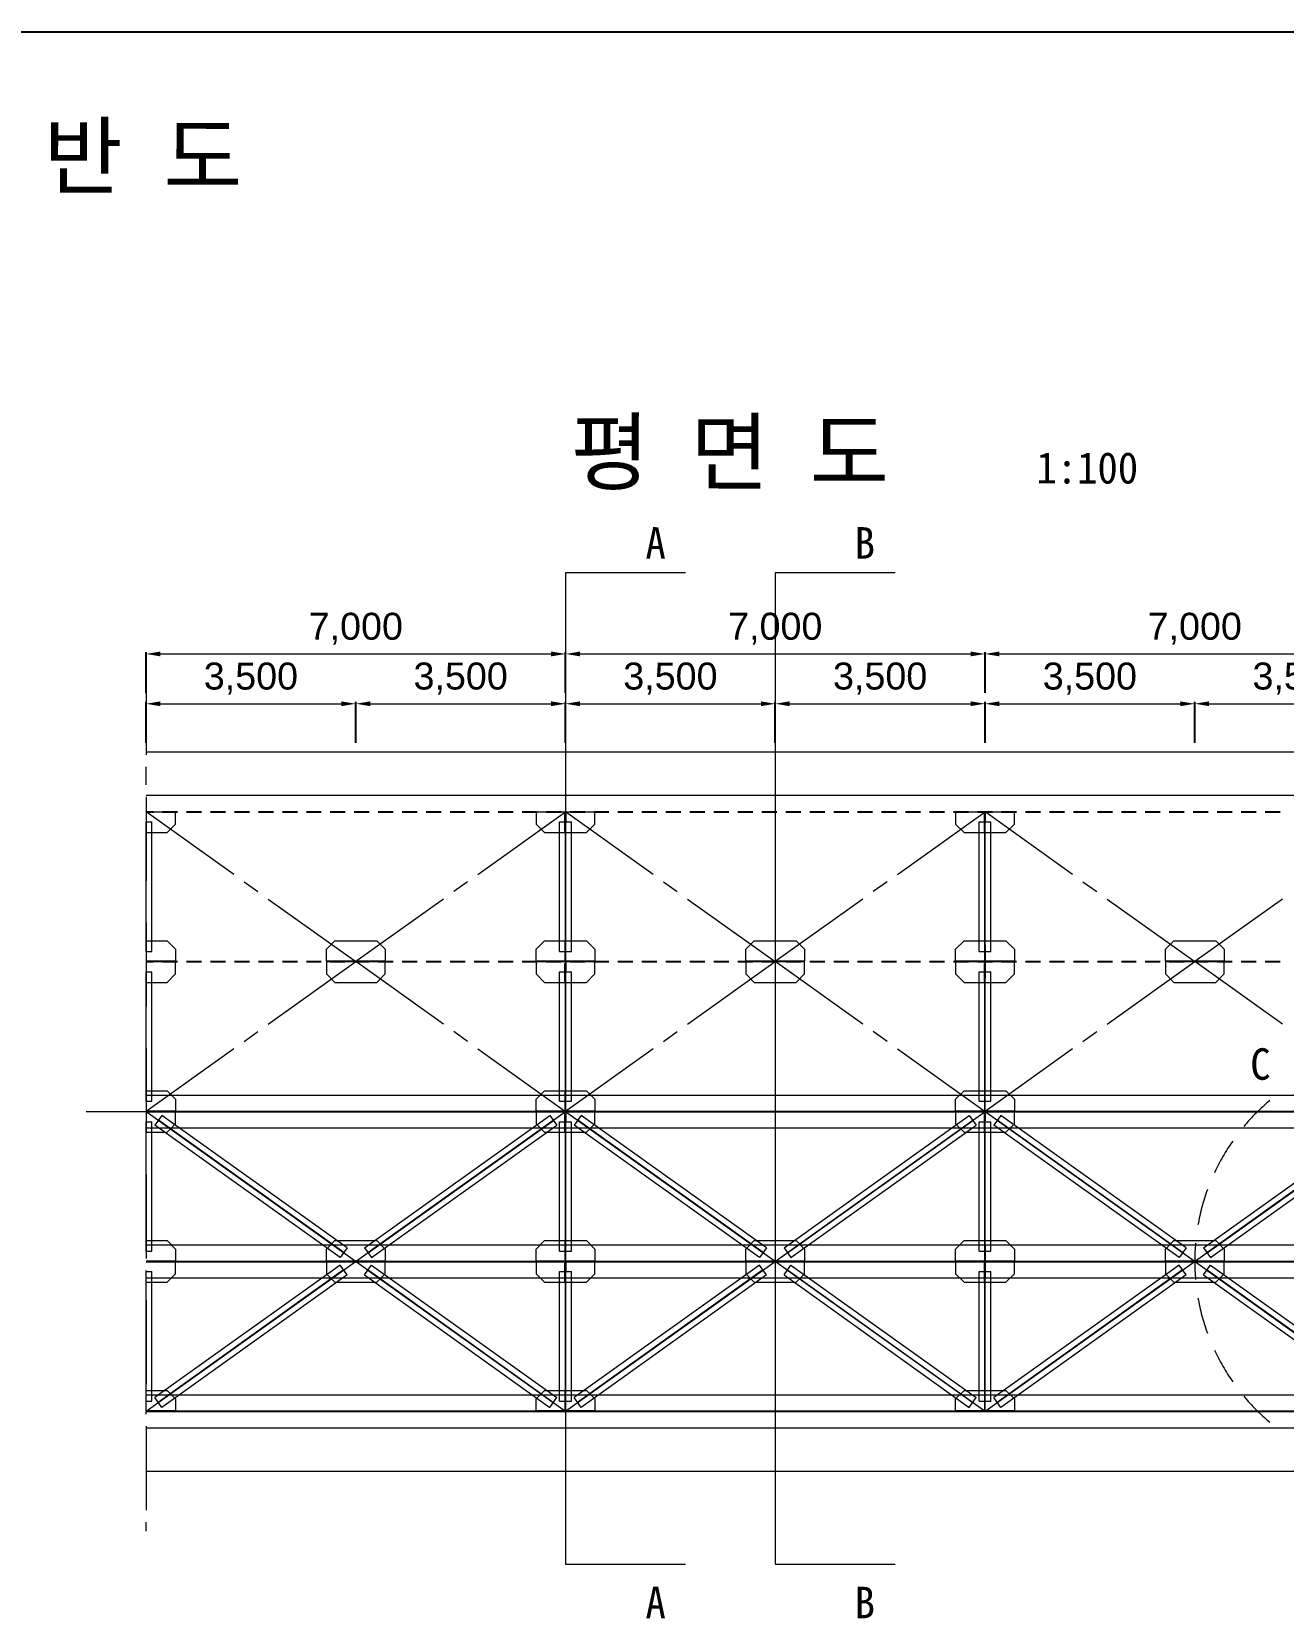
# Model space of a CAD drawing. Header units: metres. Extents: x 674733 to 752233, y -201459 to -147459.
# Drawn here: x 712691 to 733576, y -173923 to -147459 of the extents above; entities that cross this region are included whole.
import ezdxf
from ezdxf.enums import TextEntityAlignment as Align

# ---------------------------------------------------------------- set-up
doc = ezdxf.new("R2010")
doc.units = ezdxf.units.M
doc.header["$MEASUREMENT"] = 0
doc.layers.get('Defpoints').update_dxf_attribs({"lineweight": 0})
for name, color, linetype, lineweight in [('A-DIM01', 1, 'Continuous', 0), ('Adojoint Line', 1, 'Continuous', 0), ('Concrete', 4, 'Continuous', 0), ('Dimension Line', 2, 'Continuous', 0), ('Steel Girder', 6, 'Continuous', 0), ('Text', 3, 'Continuous', 0)]:
    doc.layers.add(name, color=color, linetype=linetype, lineweight=lineweight)
doc.styles.get("Standard").update_dxf_attribs({"font": '', "height": 5})
doc.styles.add('style2', font='arial.ttf')
doc.styles.add('돋움', font='')
doc.styles.get('STANDARD').set_extended_font_data('GulimChe')
doc.styles.get('돋움').set_extended_font_data('Dotum')
doc.dimstyles.new('DIM01', dxfattribs={"dimtxt": 3.5, "dimasz": 0.8, "dimexe": 2, "dimexo": 10, "dimgap": 1.25, "dimtad": 1, "dimdec": 0, "dimzin": 0, "dimtxsty": '돋움', "dimcen": 0.09, "dimclrd": 1, "dimclre": 1, "dimclrt": 256, "dimadec": 0, "dimazin": 0, "dimtfac": 0.072, "dimtdec": 0, "dimtix": 1, "dimtmove": 2, "dimatfit": 3, "dimfxl": 1, "dimtolj": 1, "dimtzin": 0, "dimlwd": -1, "dimarcsym": 0})

# ---------------------------------------------------------------- blocks, each defined once
blk = doc.blocks.new('*U126')
at = {"layer": 'Steel Girder'}
for p, q in [((-6.000016, 162.499965), (-6.000016, -137.500035)), ((-6.000016, 162.499965), (-0.000016, 162.499965)), ((-6.000016, 12.499965), (-0.000016, 12.499965)), ((-0.000016, 1.499964), (-0.000016, -12.500035)), ((-0.000016, -137.500035), (-6.000016, -137.500035)), ((-0.000016, -162.500035), (-0.000016, -12.500035)), ((-0.000016, -12.500035), (5.999984, -12.500035)), ((5.999984, -162.500035), (5.999984, -12.500035))]:
    blk.add_line(p, q, dxfattribs=at)
blk = doc.blocks.new('*U127')
at = {"layer": 'Steel Girder'}
for p, q in [((-6.000016, -162.500037), (-6.000016, 137.499963)), ((-0.000016, 137.499963), (-6.000016, 137.499963)), ((-0.000016, 162.499963), (-0.000016, 12.499963)), ((-0.000016, 12.499963), (5.999984, 12.499963)), ((-0.000016, -1.500036), (-0.000016, 12.499963)), ((5.999984, 162.499963), (5.999984, 12.499963)), ((-6.000016, -162.500037), (-0.000016, -162.500037))]:
    blk.add_line(p, q, dxfattribs=at)
blk = doc.blocks.new('*D252')
at = {"layer": 'A-DIM01', "color": 1, "lineweight": -2}
for p, q in [((714598.977496, -159319.944444), (714598.977496, -158638.816307)), ((718098.977496, -159319.444444), (718098.977496, -158638.816307))]:
    blk.add_line(p, q, dxfattribs=at)
at = {"layer": 'A-DIM01', "color": 1}
blk.add_line((714838.977496, -158668.816307), (717858.977496, -158668.816307), dxfattribs=at)
for points in [[(714838.977496, -158628.816307), (714838.977496, -158708.816307), (714598.977496, -158668.816307)], [(717858.977496, -158628.816307), (717858.977496, -158708.816307), (718098.977496, -158668.816307)]]:
    blk.add_solid(points, dxfattribs=at)
at = {"layer": 'Defpoints', "color": 0}
for p in [(718098.977496, -158668.816307), (714598.977496, -159469.944444), (718098.977496, -159469.444444)]:
    blk.add_point(p, dxfattribs=at)
at = {"layer": 'A-DIM01', "color": 7, "insert": (716348.977496, -158248.386566), "char_height": 450, "attachment_point": 5, "style": 'style2'}
blk.add_mtext('\\A1;3,500', dxfattribs=at)
blk = doc.blocks.new('*D254')
at = {"layer": 'A-DIM01', "color": 1, "lineweight": -2}
for p, q in [((718098.977496, -159319.444444), (718098.977496, -158638.316307)), ((721598.977496, -159318.944444), (721598.977496, -158638.316307))]:
    blk.add_line(p, q, dxfattribs=at)
at = {"layer": 'A-DIM01', "color": 1}
blk.add_line((718338.977496, -158668.316307), (721358.977496, -158668.316307), dxfattribs=at)
for points in [[(718338.977496, -158628.316307), (718338.977496, -158708.316307), (718098.977496, -158668.316307)], [(721358.977496, -158628.316307), (721358.977496, -158708.316307), (721598.977496, -158668.316307)]]:
    blk.add_solid(points, dxfattribs=at)
at = {"layer": 'Defpoints', "color": 0}
for p in [(721598.977496, -158668.316307), (718098.977496, -159469.444444), (721598.977496, -159468.944444)]:
    blk.add_point(p, dxfattribs=at)
at = {"layer": 'A-DIM01', "color": 7, "insert": (719848.977496, -158247.886566), "char_height": 450, "attachment_point": 5, "style": 'style2'}
blk.add_mtext('\\A1;3,500', dxfattribs=at)
blk = doc.blocks.new('*D256')
at = {"layer": 'A-DIM01', "color": 1, "lineweight": -2}
for p, q in [((714598.977496, -158488.816307), (714598.977496, -157807.68817)), ((721598.977496, -158488.316307), (721598.977496, -157807.68817))]:
    blk.add_line(p, q, dxfattribs=at)
at = {"layer": 'A-DIM01', "color": 1}
blk.add_line((714838.977496, -157837.68817), (721358.977496, -157837.68817), dxfattribs=at)
for points in [[(714838.977496, -157797.68817), (714838.977496, -157877.68817), (714598.977496, -157837.68817)], [(721358.977496, -157797.68817), (721358.977496, -157877.68817), (721598.977496, -157837.68817)]]:
    blk.add_solid(points, dxfattribs=at)
at = {"layer": 'Defpoints', "color": 0}
for p in [(721598.977496, -157837.68817), (714598.977496, -158638.816307), (721598.977496, -158638.316307)]:
    blk.add_point(p, dxfattribs=at)
at = {"layer": 'A-DIM01', "color": 7, "insert": (718098.977496, -157417.25843), "char_height": 450, "attachment_point": 5, "style": 'style2'}
blk.add_mtext('\\A1;7,000', dxfattribs=at)
blk = doc.blocks.new('*D258')
at = {"layer": 'A-DIM01', "color": 1, "lineweight": -2}
for p, q in [((721598.977496, -159319.944444), (721598.977496, -158638.816307)), ((725098.977496, -159319.444444), (725098.977496, -158638.816307))]:
    blk.add_line(p, q, dxfattribs=at)
at = {"layer": 'A-DIM01', "color": 1}
blk.add_line((721838.977496, -158668.816307), (724858.977496, -158668.816307), dxfattribs=at)
for points in [[(721838.977496, -158628.816307), (721838.977496, -158708.816307), (721598.977496, -158668.816307)], [(724858.977496, -158628.816307), (724858.977496, -158708.816307), (725098.977496, -158668.816307)]]:
    blk.add_solid(points, dxfattribs=at)
at = {"layer": 'Defpoints', "color": 0}
for p in [(725098.977496, -158668.816307), (721598.977496, -159469.944444), (725098.977496, -159469.444444)]:
    blk.add_point(p, dxfattribs=at)
at = {"layer": 'A-DIM01', "color": 7, "insert": (723348.977496, -158248.386566), "char_height": 450, "attachment_point": 5, "style": 'style2'}
blk.add_mtext('\\A1;3,500', dxfattribs=at)
blk = doc.blocks.new('*D260')
at = {"layer": 'A-DIM01', "color": 1, "lineweight": -2}
for p, q in [((725098.977496, -159319.444444), (725098.977496, -158638.316307)), ((728598.977496, -159318.944444), (728598.977496, -158638.316307))]:
    blk.add_line(p, q, dxfattribs=at)
at = {"layer": 'A-DIM01', "color": 1}
blk.add_line((725338.977496, -158668.316307), (728358.977496, -158668.316307), dxfattribs=at)
for points in [[(725338.977496, -158628.316307), (725338.977496, -158708.316307), (725098.977496, -158668.316307)], [(728358.977496, -158628.316307), (728358.977496, -158708.316307), (728598.977496, -158668.316307)]]:
    blk.add_solid(points, dxfattribs=at)
at = {"layer": 'Defpoints', "color": 0}
for p in [(728598.977496, -158668.316307), (725098.977496, -159469.444444), (728598.977496, -159468.944444)]:
    blk.add_point(p, dxfattribs=at)
at = {"layer": 'A-DIM01', "color": 7, "insert": (726848.977496, -158247.886566), "char_height": 450, "attachment_point": 5, "style": 'style2'}
blk.add_mtext('\\A1;3,500', dxfattribs=at)
blk = doc.blocks.new('*D262')
at = {"layer": 'A-DIM01', "color": 1, "lineweight": -2}
for p, q in [((721598.977496, -158488.816307), (721598.977496, -157807.68817)), ((728598.977496, -158488.316307), (728598.977496, -157807.68817))]:
    blk.add_line(p, q, dxfattribs=at)
at = {"layer": 'A-DIM01', "color": 1}
blk.add_line((721838.977496, -157837.68817), (728358.977496, -157837.68817), dxfattribs=at)
for points in [[(721838.977496, -157797.68817), (721838.977496, -157877.68817), (721598.977496, -157837.68817)], [(728358.977496, -157797.68817), (728358.977496, -157877.68817), (728598.977496, -157837.68817)]]:
    blk.add_solid(points, dxfattribs=at)
at = {"layer": 'Defpoints', "color": 0}
for p in [(728598.977496, -157837.68817), (721598.977496, -158638.816307), (728598.977496, -158638.316307)]:
    blk.add_point(p, dxfattribs=at)
at = {"layer": 'A-DIM01', "color": 7, "insert": (725098.977496, -157417.25843), "char_height": 450, "attachment_point": 5, "style": 'style2'}
blk.add_mtext('\\A1;7,000', dxfattribs=at)
blk = doc.blocks.new('*D264')
at = {"layer": 'A-DIM01', "color": 1, "lineweight": -2}
for p, q in [((728598.977496, -159319.944444), (728598.977496, -158638.816307)), ((732098.977496, -159319.444444), (732098.977496, -158638.816307))]:
    blk.add_line(p, q, dxfattribs=at)
at = {"layer": 'A-DIM01', "color": 1}
blk.add_line((728838.977496, -158668.816307), (731858.977496, -158668.816307), dxfattribs=at)
for points in [[(728838.977496, -158628.816307), (728838.977496, -158708.816307), (728598.977496, -158668.816307)], [(731858.977496, -158628.816307), (731858.977496, -158708.816307), (732098.977496, -158668.816307)]]:
    blk.add_solid(points, dxfattribs=at)
at = {"layer": 'Defpoints', "color": 0}
for p in [(732098.977496, -158668.816307), (728598.977496, -159469.944444), (732098.977496, -159469.444444)]:
    blk.add_point(p, dxfattribs=at)
at = {"layer": 'A-DIM01', "color": 7, "insert": (730348.977496, -158248.386566), "char_height": 450, "attachment_point": 5, "style": 'style2'}
blk.add_mtext('\\A1;3,500', dxfattribs=at)
blk = doc.blocks.new('*D266')
at = {"layer": 'A-DIM01', "color": 1, "lineweight": -2}
for p, q in [((732098.977496, -159319.444444), (732098.977496, -158638.316307)), ((735598.977496, -159318.944444), (735598.977496, -158638.316307))]:
    blk.add_line(p, q, dxfattribs=at)
at = {"layer": 'A-DIM01', "color": 1}
blk.add_line((732338.977496, -158668.316307), (735358.977496, -158668.316307), dxfattribs=at)
for points in [[(732338.977496, -158628.316307), (732338.977496, -158708.316307), (732098.977496, -158668.316307)], [(735358.977496, -158628.316307), (735358.977496, -158708.316307), (735598.977496, -158668.316307)]]:
    blk.add_solid(points, dxfattribs=at)
at = {"layer": 'Defpoints', "color": 0}
for p in [(735598.977496, -158668.316307), (732098.977496, -159469.444444), (735598.977496, -159468.944444)]:
    blk.add_point(p, dxfattribs=at)
at = {"layer": 'A-DIM01', "color": 7, "insert": (733848.977496, -158247.886566), "char_height": 450, "attachment_point": 5, "style": 'style2'}
blk.add_mtext('\\A1;3,500', dxfattribs=at)
blk = doc.blocks.new('*D268')
at = {"layer": 'A-DIM01', "color": 1, "lineweight": -2}
for p, q in [((728598.977496, -158488.816307), (728598.977496, -157807.68817)), ((735598.977496, -158488.316307), (735598.977496, -157807.68817))]:
    blk.add_line(p, q, dxfattribs=at)
at = {"layer": 'A-DIM01', "color": 1}
blk.add_line((728838.977496, -157837.68817), (735358.977496, -157837.68817), dxfattribs=at)
for points in [[(728838.977496, -157797.68817), (728838.977496, -157877.68817), (728598.977496, -157837.68817)], [(735358.977496, -157797.68817), (735358.977496, -157877.68817), (735598.977496, -157837.68817)]]:
    blk.add_solid(points, dxfattribs=at)
at = {"layer": 'Defpoints', "color": 0}
for p in [(735598.977496, -157837.68817), (728598.977496, -158638.816307), (735598.977496, -158638.316307)]:
    blk.add_point(p, dxfattribs=at)
at = {"layer": 'A-DIM01', "color": 7, "insert": (732098.977496, -157417.25843), "char_height": 450, "attachment_point": 5, "style": 'style2'}
blk.add_mtext('\\A1;7,000', dxfattribs=at)

msp = doc.modelspace()

# ---------------------------------------------------------------- linework, layer by layer
msp.add_line((674732.93221, -147458.579537), (752232.93221, -147458.579537))
at = {"layer": 'Adojoint Line'}
for p, q in [((714598.977496, -158469.944444), (714598.977496, -159519.944444)), ((714598.977496, -160019.944444), (714598.977496, -159719.944444)), ((714598.977496, -160219.944444), (714598.977496, -161619.944444)), ((716061.279268, -161514.44571), (714598.977496, -160469.944444)), ((720136.675724, -161514.44571), (721598.977496, -160469.944444)), ((723061.279268, -161514.44571), (721598.977496, -160469.944444)), ((727136.675724, -161514.44571), (728598.977496, -160469.944444)), ((730061.279268, -161514.44571), (728598.977496, -160469.944444)), ((716233.898205, -161637.74495), (716464.056787, -161802.143938)), ((719964.056787, -161637.74495), (719733.898205, -161802.143938)), ((723233.898205, -161637.74495), (723464.056787, -161802.143938)), ((726964.056787, -161637.74495), (726733.898205, -161802.143938)), ((730233.898205, -161637.74495), (730464.056787, -161802.143938)), ((714598.977496, -162119.944444), (714598.977496, -161819.944444)), ((716636.675724, -161925.443178), (718098.977496, -162969.944444)), ((719561.279268, -161925.443178), (718098.977496, -162969.944444)), ((723636.675724, -161925.443178), (725098.977496, -162969.944444)), ((726561.279268, -161925.443178), (725098.977496, -162969.944444)), ((730636.675724, -161925.443178), (732098.977496, -162969.944444)), ((733561.279268, -161925.443178), (732098.977496, -162969.944444)), ((714598.977496, -162319.944444), (714598.977496, -163719.944444)), ((716636.675724, -164014.44571), (718098.977496, -162969.944444)), ((719561.279268, -164014.44571), (718098.977496, -162969.944444)), ((723636.675724, -164014.44571), (725098.977496, -162969.944444)), ((726561.279268, -164014.44571), (725098.977496, -162969.944444)), ((730636.675724, -164014.44571), (732098.977496, -162969.944444)), ((733561.279268, -164014.44571), (732098.977496, -162969.944444)), ((714598.977496, -164219.944444), (714598.977496, -163919.944444)), ((716233.898205, -164302.143938), (716464.056787, -164137.74495)), ((719964.056787, -164302.143938), (719733.898205, -164137.74495)), ((723233.898205, -164302.143938), (723464.056787, -164137.74495)), ((726964.056787, -164302.143938), (726733.898205, -164137.74495)), ((730233.898205, -164302.143938), (730464.056787, -164137.74495)), ((714598.977496, -164419.944444), (714598.977496, -165819.944444)), ((716061.279268, -164425.443178), (714598.977496, -165469.944444)), ((720136.675724, -164425.443178), (721598.977496, -165469.944444)), ((723061.279268, -164425.443178), (721598.977496, -165469.944444)), ((727136.675724, -164425.443178), (728598.977496, -165469.944444)), ((730061.279268, -164425.443178), (728598.977496, -165469.944444)), ((713598.977496, -165469.944444), (743598.977496, -165469.944444)), ((714598.977496, -166319.944444), (714598.977496, -166019.944444)), ((714598.977496, -166519.944444), (714598.977496, -167919.944444)), ((714598.977496, -168419.944444), (714598.977496, -168119.944444)), ((714598.977496, -168619.944444), (714598.977496, -170019.944444)), ((714598.977496, -170519.944444), (714598.977496, -170219.944444)), ((714598.977496, -170719.944444), (714598.977496, -172119.944444)), ((714598.977496, -172469.944444), (714598.977496, -172319.944444))]:
    msp.add_line(p, q, dxfattribs=at)
at = {"layer": 'Adojoint Line', "flags": 128}
for points in [[(723598.977496, -156487.01468), (721598.977496, -156487.01468), (721598.977496, -173023.221828), (723598.977496, -173023.221828)], [(727098.977496, -156487.01468), (725098.977496, -156487.01468), (725098.977496, -173023.221828), (727098.977496, -173023.221828)], [(714598.977496, -165469.944444), (721598.977496, -170469.944444), (728598.977496, -165469.944444), (735598.977496, -170469.944444), (742598.977496, -165469.944444)], [(714598.977496, -170469.944444), (721598.977496, -165469.944444), (728598.977496, -170469.944444), (735598.977496, -165469.944444), (742598.977496, -170469.944444)]]:
    msp.add_lwpolyline(points, dxfattribs=at)
at = {"layer": 'Concrete'}
for p, q in [((714598.977496, -159469.944444), (742598.977496, -159469.944444)), ((714598.977496, -171469.944444), (742598.977496, -171469.944444))]:
    msp.add_line(p, q, dxfattribs=at)
at = {"layer": 'Dimension Line'}
for start, end in [(130, 135), (135, 140), (145, 150), (150, 155), (160, 165), (165, 170), (175, 180), (180, 185), (190, 195), (195, 200), (205, 210), (210, 215), (220, 225), (225, 230)]:
    msp.add_arc((735598.977496, -167969.944444), 3500, start, end, dxfattribs=at)
at = {"layer": 'Steel Girder'}
for p, q in [((714598.977496, -160194.944447), (742598.977496, -160194.944447)), ((714598.977496, -160463.944444), (714723.977496, -160463.944444)), ((714598.977496, -160475.944444), (714723.977496, -160475.944444)), ((715088.977496, -160475.944448), (714598.977496, -160475.944448)), ((714598.977496, -160639.944445), (714697.972446, -160639.944445)), ((714601.977496, -162799.944445), (714601.977496, -160639.944445)), ((714697.972446, -162799.944445), (714697.972446, -160639.944445)), ((714873.977496, -160463.944444), (715123.977496, -160463.944444)), ((714873.977496, -160475.944444), (715123.977496, -160475.944444)), ((715088.977496, -160675.944448), (715088.977496, -160475.944448)), ((715273.977496, -160463.944444), (715523.977496, -160463.944444)), ((715273.977496, -160475.944444), (715523.977496, -160475.944444)), ((715673.977496, -160463.944444), (715923.977496, -160463.944444)), ((715673.977496, -160475.944444), (715923.977496, -160475.944444)), ((716073.977496, -160463.944444), (716323.977496, -160463.944444)), ((716073.977496, -160475.944444), (716323.977496, -160475.944444)), ((716473.977496, -160463.944444), (716723.977496, -160463.944444)), ((716473.977496, -160475.944444), (716723.977496, -160475.944444)), ((716873.977496, -160463.944444), (717123.977496, -160463.944444)), ((716873.977496, -160475.944444), (717123.977496, -160475.944444)), ((717273.977496, -160463.944444), (717523.977496, -160463.944444)), ((717273.977496, -160475.944444), (717523.977496, -160475.944444)), ((717673.977496, -160463.944444), (717923.977496, -160463.944444)), ((717673.977496, -160475.944444), (717923.977496, -160475.944444)), ((718073.977496, -160463.944444), (718323.977496, -160463.944444)), ((718073.977496, -160475.944444), (718323.977496, -160475.944444)), ((718473.977496, -160463.944444), (718723.977496, -160463.944444)), ((718473.977496, -160475.944444), (718723.977496, -160475.944444)), ((718873.977496, -160463.944444), (719123.977496, -160463.944444)), ((718873.977496, -160475.944444), (719123.977496, -160475.944444)), ((719273.977496, -160463.944444), (719523.977496, -160463.944444)), ((719273.977496, -160475.944444), (719523.977496, -160475.944444)), ((719673.977496, -160463.944444), (719923.977496, -160463.944444)), ((719673.977496, -160475.944444), (719923.977496, -160475.944444)), ((720073.977496, -160463.944444), (720323.977496, -160463.944444)), ((720073.977496, -160475.944444), (720323.977496, -160475.944444)), ((720473.977496, -160463.944444), (720723.977496, -160463.944444)), ((720473.977496, -160475.944444), (720723.977496, -160475.944444)), ((720873.977496, -160463.944444), (721123.977496, -160463.944444)), ((720873.977496, -160475.944444), (721123.977496, -160475.944444)), ((722088.977496, -160475.944448), (721108.977496, -160475.944448)), ((721108.977496, -160475.944448), (721108.977496, -160675.944448)), ((721273.977496, -160463.944444), (721523.977496, -160463.944444)), ((721273.977496, -160475.944444), (721523.977496, -160475.944444)), ((721499.982547, -160639.944445), (721697.972446, -160639.944445)), ((721499.982547, -162799.944445), (721499.982547, -160639.944445)), ((721595.977496, -162799.944445), (721595.977496, -160639.944445)), ((721601.977496, -162799.944445), (721601.977496, -160639.944445)), ((721673.977496, -160463.944444), (721923.977496, -160463.944444)), ((721673.977496, -160475.944444), (721923.977496, -160475.944444)), ((721697.972446, -162799.944445), (721697.972446, -160639.944445)), ((722073.977496, -160463.944444), (722323.977496, -160463.944444)), ((722073.977496, -160475.944444), (722323.977496, -160475.944444)), ((722088.977496, -160675.944448), (722088.977496, -160475.944448)), ((722473.977496, -160463.944444), (722723.977496, -160463.944444)), ((722473.977496, -160475.944444), (722723.977496, -160475.944444)), ((722873.977496, -160463.944444), (723123.977496, -160463.944444)), ((722873.977496, -160475.944444), (723123.977496, -160475.944444)), ((723273.977496, -160463.944444), (723523.977496, -160463.944444)), ((723273.977496, -160475.944444), (723523.977496, -160475.944444)), ((723673.977496, -160463.944444), (723923.977496, -160463.944444)), ((723673.977496, -160475.944444), (723923.977496, -160475.944444)), ((724073.977496, -160463.944444), (724323.977496, -160463.944444)), ((724073.977496, -160475.944444), (724323.977496, -160475.944444)), ((724473.977496, -160463.944444), (724723.977496, -160463.944444)), ((724473.977496, -160475.944444), (724723.977496, -160475.944444)), ((724873.977496, -160463.944444), (725123.977496, -160463.944444)), ((724873.977496, -160475.944444), (725123.977496, -160475.944444)), ((725273.977496, -160463.944444), (725523.977496, -160463.944444)), ((725273.977496, -160475.944444), (725523.977496, -160475.944444)), ((725673.977496, -160463.944444), (725923.977496, -160463.944444)), ((725673.977496, -160475.944444), (725923.977496, -160475.944444)), ((726073.977496, -160463.944444), (726323.977496, -160463.944444)), ((726073.977496, -160475.944444), (726323.977496, -160475.944444)), ((726473.977496, -160463.944444), (726723.977496, -160463.944444)), ((726473.977496, -160475.944444), (726723.977496, -160475.944444)), ((726873.977496, -160463.944444), (727123.977496, -160463.944444)), ((726873.977496, -160475.944444), (727123.977496, -160475.944444)), ((727273.977496, -160463.944444), (727523.977496, -160463.944444)), ((727273.977496, -160475.944444), (727523.977496, -160475.944444)), ((727673.977496, -160463.944444), (727923.977496, -160463.944444)), ((727673.977496, -160475.944444), (727923.977496, -160475.944444)), ((728073.977496, -160463.944444), (728323.977496, -160463.944444)), ((728073.977496, -160475.944444), (728323.977496, -160475.944444)), ((729088.977496, -160475.944448), (728108.977496, -160475.944448)), ((728108.977496, -160475.944448), (728108.977496, -160675.944448)), ((728473.977496, -160463.944444), (728723.977496, -160463.944444)), ((728473.977496, -160475.944444), (728723.977496, -160475.944444)), ((728499.982547, -160639.944445), (728697.972446, -160639.944445)), ((728499.982547, -162799.944445), (728499.982547, -160639.944445)), ((728595.977496, -162799.944445), (728595.977496, -160639.944445)), ((728601.977496, -162799.944445), (728601.977496, -160639.944445)), ((728697.972446, -162799.944445), (728697.972446, -160639.944445)), ((728873.977496, -160463.944444), (729123.977496, -160463.944444)), ((728873.977496, -160475.944444), (729123.977496, -160475.944444)), ((729088.977496, -160675.944448), (729088.977496, -160475.944448)), ((729273.977496, -160463.944444), (729523.977496, -160463.944444)), ((729273.977496, -160475.944444), (729523.977496, -160475.944444)), ((729673.977496, -160463.944444), (729923.977496, -160463.944444)), ((729673.977496, -160475.944444), (729923.977496, -160475.944444)), ((730073.977496, -160463.944444), (730323.977496, -160463.944444)), ((730073.977496, -160475.944444), (730323.977496, -160475.944444)), ((730473.977496, -160463.944444), (730723.977496, -160463.944444)), ((730473.977496, -160475.944444), (730723.977496, -160475.944444)), ((730873.977496, -160463.944444), (731123.977496, -160463.944444)), ((730873.977496, -160475.944444), (731123.977496, -160475.944444)), ((731273.977496, -160463.944444), (731523.977496, -160463.944444)), ((731273.977496, -160475.944444), (731523.977496, -160475.944444)), ((731673.977496, -160463.944444), (731923.977496, -160463.944444)), ((731673.977496, -160475.944444), (731923.977496, -160475.944444)), ((732073.977496, -160463.944444), (732323.977496, -160463.944444)), ((732073.977496, -160475.944444), (732323.977496, -160475.944444)), ((732473.977496, -160463.944444), (732723.977496, -160463.944444)), ((732473.977496, -160475.944444), (732723.977496, -160475.944444)), ((732873.977496, -160463.944444), (733123.977496, -160463.944444)), ((732873.977496, -160475.944444), (733123.977496, -160475.944444)), ((733273.977496, -160463.944444), (733523.977496, -160463.944444)), ((733273.977496, -160475.944444), (733523.977496, -160475.944444)), ((714598.977496, -160815.944448), (714948.977496, -160815.944448)), ((714948.977496, -160815.944448), (715088.977496, -160675.944448)), ((721108.977496, -160675.944448), (721248.977496, -160815.944448)), ((721248.977496, -160815.944448), (721948.977496, -160815.944448)), ((721589.977496, -160650.944445), (721595.977496, -160650.944445)), ((721948.977496, -160815.944448), (722088.977496, -160675.944448)), ((728108.977496, -160675.944448), (728248.977496, -160815.944448)), ((728248.977496, -160815.944448), (728948.977496, -160815.944448)), ((728589.977496, -160650.944445), (728595.977496, -160650.944445)), ((728948.977496, -160815.944448), (729088.977496, -160675.944448)), ((714598.977496, -162623.944445), (714948.977496, -162623.944445)), ((714948.977496, -162623.944445), (715088.977496, -162763.944445)), ((717608.977496, -162763.944445), (717748.977496, -162623.944445)), ((717748.977496, -162623.944445), (718448.977496, -162623.944445)), ((718448.977496, -162623.944445), (718588.977496, -162763.944445)), ((721108.977496, -162763.944445), (721248.977496, -162623.944445)), ((721248.977496, -162623.944445), (721948.977496, -162623.944445)), ((721598.977496, -162694.944444), (721598.977496, -163244.944444)), ((721948.977496, -162623.944445), (722088.977496, -162763.944445)), ((724608.977496, -162763.944445), (724748.977496, -162623.944445)), ((724748.977496, -162623.944445), (725448.977496, -162623.944445)), ((725448.977496, -162623.944445), (725588.977496, -162763.944445)), ((728108.977496, -162763.944445), (728248.977496, -162623.944445)), ((728248.977496, -162623.944445), (728948.977496, -162623.944445)), ((728598.977496, -162694.944444), (728598.977496, -163244.944444)), ((728948.977496, -162623.944445), (729088.977496, -162763.944445)), ((731608.977496, -162763.944445), (731748.977496, -162623.944445)), ((731748.977496, -162623.944445), (732448.977496, -162623.944445)), ((732448.977496, -162623.944445), (732588.977496, -162763.944445)), ((714598.977496, -162799.944445), (714697.972446, -162799.944445)), ((714598.977496, -162963.944444), (714723.977496, -162963.944444)), ((715088.977496, -162963.944445), (714598.977496, -162963.944445)), ((714598.977496, -162975.944444), (714723.977496, -162975.944444)), ((715088.977496, -162975.944448), (714598.977496, -162975.944448)), ((714873.977496, -162963.944444), (715123.977496, -162963.944444)), ((714873.977496, -162975.944444), (715123.977496, -162975.944444)), ((715088.977496, -162763.944445), (715088.977496, -162963.944445)), ((715088.977496, -163175.944448), (715088.977496, -162975.944448)), ((715273.977496, -162963.944444), (715523.977496, -162963.944444)), ((715273.977496, -162975.944444), (715523.977496, -162975.944444)), ((715673.977496, -162963.944444), (715923.977496, -162963.944444)), ((715673.977496, -162975.944444), (715923.977496, -162975.944444)), ((716073.977496, -162963.944444), (716323.977496, -162963.944444)), ((716073.977496, -162975.944444), (716323.977496, -162975.944444)), ((716473.977496, -162963.944444), (716723.977496, -162963.944444)), ((716473.977496, -162975.944444), (716723.977496, -162975.944444)), ((716873.977496, -162963.944444), (717123.977496, -162963.944444)), ((716873.977496, -162975.944444), (717123.977496, -162975.944444)), ((717273.977496, -162963.944444), (717523.977496, -162963.944444)), ((717273.977496, -162975.944444), (717523.977496, -162975.944444)), ((717608.977496, -162963.944445), (717608.977496, -162763.944445)), ((718588.977496, -162963.944445), (717608.977496, -162963.944445)), ((718588.977496, -162975.944448), (717608.977496, -162975.944448)), ((717608.977496, -162975.944448), (717608.977496, -163175.944448)), ((717673.977496, -162963.944444), (717923.977496, -162963.944444)), ((717673.977496, -162975.944444), (717923.977496, -162975.944444)), ((718073.977496, -162963.944444), (718323.977496, -162963.944444)), ((718073.977496, -162975.944444), (718323.977496, -162975.944444)), ((718473.977496, -162963.944444), (718723.977496, -162963.944444)), ((718473.977496, -162975.944444), (718723.977496, -162975.944444)), ((718588.977496, -162763.944445), (718588.977496, -162963.944445)), ((718588.977496, -163175.944448), (718588.977496, -162975.944448)), ((718873.977496, -162963.944444), (719123.977496, -162963.944444)), ((718873.977496, -162975.944444), (719123.977496, -162975.944444)), ((719273.977496, -162963.944444), (719523.977496, -162963.944444)), ((719273.977496, -162975.944444), (719523.977496, -162975.944444)), ((719673.977496, -162963.944444), (719923.977496, -162963.944444)), ((719673.977496, -162975.944444), (719923.977496, -162975.944444)), ((720073.977496, -162963.944444), (720323.977496, -162963.944444)), ((720073.977496, -162975.944444), (720323.977496, -162975.944444)), ((720473.977496, -162963.944444), (720723.977496, -162963.944444)), ((720473.977496, -162975.944444), (720723.977496, -162975.944444)), ((720873.977496, -162963.944444), (721123.977496, -162963.944444)), ((720873.977496, -162975.944444), (721123.977496, -162975.944444)), ((721108.977496, -162963.944445), (721108.977496, -162763.944445)), ((722088.977496, -162963.944445), (721108.977496, -162963.944445)), ((722088.977496, -162975.944448), (721108.977496, -162975.944448)), ((721108.977496, -162975.944448), (721108.977496, -163175.944448)), ((721273.977496, -162963.944444), (721523.977496, -162963.944444)), ((721273.977496, -162975.944444), (721523.977496, -162975.944444)), ((721499.982547, -162799.944445), (721697.972446, -162799.944445)), ((721673.977496, -162963.944444), (721923.977496, -162963.944444)), ((721673.977496, -162975.944444), (721923.977496, -162975.944444)), ((722073.977496, -162963.944444), (722323.977496, -162963.944444)), ((722073.977496, -162975.944444), (722323.977496, -162975.944444)), ((722088.977496, -162763.944445), (722088.977496, -162963.944445)), ((722088.977496, -163175.944448), (722088.977496, -162975.944448)), ((722473.977496, -162963.944444), (722723.977496, -162963.944444)), ((722473.977496, -162975.944444), (722723.977496, -162975.944444)), ((722873.977496, -162963.944444), (723123.977496, -162963.944444)), ((722873.977496, -162975.944444), (723123.977496, -162975.944444)), ((723273.977496, -162963.944444), (723523.977496, -162963.944444)), ((723273.977496, -162975.944444), (723523.977496, -162975.944444)), ((723673.977496, -162963.944444), (723923.977496, -162963.944444)), ((723673.977496, -162975.944444), (723923.977496, -162975.944444)), ((724073.977496, -162963.944444), (724323.977496, -162963.944444)), ((724073.977496, -162975.944444), (724323.977496, -162975.944444)), ((724473.977496, -162963.944444), (724723.977496, -162963.944444)), ((724473.977496, -162975.944444), (724723.977496, -162975.944444)), ((724608.977496, -162963.944445), (724608.977496, -162763.944445)), ((725588.977496, -162963.944445), (724608.977496, -162963.944445)), ((725588.977496, -162975.944448), (724608.977496, -162975.944448)), ((724608.977496, -162975.944448), (724608.977496, -163175.944448)), ((724873.977496, -162963.944444), (725123.977496, -162963.944444)), ((724873.977496, -162975.944444), (725123.977496, -162975.944444)), ((725273.977496, -162963.944444), (725523.977496, -162963.944444)), ((725273.977496, -162975.944444), (725523.977496, -162975.944444)), ((725588.977496, -162763.944445), (725588.977496, -162963.944445)), ((725588.977496, -163175.944448), (725588.977496, -162975.944448)), ((725673.977496, -162963.944444), (725923.977496, -162963.944444)), ((725673.977496, -162975.944444), (725923.977496, -162975.944444)), ((726073.977496, -162963.944444), (726323.977496, -162963.944444)), ((726073.977496, -162975.944444), (726323.977496, -162975.944444)), ((726473.977496, -162963.944444), (726723.977496, -162963.944444)), ((726473.977496, -162975.944444), (726723.977496, -162975.944444)), ((726873.977496, -162963.944444), (727123.977496, -162963.944444)), ((726873.977496, -162975.944444), (727123.977496, -162975.944444)), ((727273.977496, -162963.944444), (727523.977496, -162963.944444)), ((727273.977496, -162975.944444), (727523.977496, -162975.944444)), ((727673.977496, -162963.944444), (727923.977496, -162963.944444)), ((727673.977496, -162975.944444), (727923.977496, -162975.944444)), ((728073.977496, -162963.944444), (728323.977496, -162963.944444)), ((728073.977496, -162975.944444), (728323.977496, -162975.944444)), ((728108.977496, -162963.944445), (728108.977496, -162763.944445)), ((729088.977496, -162963.944445), (728108.977496, -162963.944445)), ((729088.977496, -162975.944448), (728108.977496, -162975.944448)), ((728108.977496, -162975.944448), (728108.977496, -163175.944448)), ((728473.977496, -162963.944444), (728723.977496, -162963.944444)), ((728473.977496, -162975.944444), (728723.977496, -162975.944444)), ((728499.982547, -162799.944445), (728697.972446, -162799.944445)), ((728873.977496, -162963.944444), (729123.977496, -162963.944444)), ((728873.977496, -162975.944444), (729123.977496, -162975.944444)), ((729088.977496, -162763.944445), (729088.977496, -162963.944445)), ((729088.977496, -163175.944448), (729088.977496, -162975.944448)), ((729273.977496, -162963.944444), (729523.977496, -162963.944444)), ((729273.977496, -162975.944444), (729523.977496, -162975.944444)), ((729673.977496, -162963.944444), (729923.977496, -162963.944444)), ((729673.977496, -162975.944444), (729923.977496, -162975.944444)), ((730073.977496, -162963.944444), (730323.977496, -162963.944444)), ((730073.977496, -162975.944444), (730323.977496, -162975.944444)), ((730473.977496, -162963.944444), (730723.977496, -162963.944444)), ((730473.977496, -162975.944444), (730723.977496, -162975.944444)), ((730873.977496, -162963.944444), (731123.977496, -162963.944444)), ((730873.977496, -162975.944444), (731123.977496, -162975.944444)), ((731273.977496, -162963.944444), (731523.977496, -162963.944444)), ((731273.977496, -162975.944444), (731523.977496, -162975.944444)), ((731608.977496, -162963.944445), (731608.977496, -162763.944445)), ((732588.977496, -162963.944445), (731608.977496, -162963.944445)), ((732588.977496, -162975.944448), (731608.977496, -162975.944448)), ((731608.977496, -162975.944448), (731608.977496, -163175.944448)), ((731673.977496, -162963.944444), (731923.977496, -162963.944444)), ((731673.977496, -162975.944444), (731923.977496, -162975.944444)), ((732073.977496, -162963.944444), (732323.977496, -162963.944444)), ((732073.977496, -162975.944444), (732323.977496, -162975.944444)), ((732473.977496, -162963.944444), (732723.977496, -162963.944444)), ((732473.977496, -162975.944444), (732723.977496, -162975.944444)), ((732588.977496, -162763.944445), (732588.977496, -162963.944445)), ((732588.977496, -163175.944448), (732588.977496, -162975.944448)), ((732873.977496, -162963.944444), (733123.977496, -162963.944444)), ((732873.977496, -162975.944444), (733123.977496, -162975.944444)), ((733273.977496, -162963.944444), (733523.977496, -162963.944444)), ((733273.977496, -162975.944444), (733523.977496, -162975.944444)), ((714598.977496, -163139.944445), (714697.972446, -163139.944445)), ((714601.977496, -165299.944445), (714601.977496, -163139.944445)), ((714697.972446, -165299.944445), (714697.972446, -163139.944445)), ((714948.977496, -163315.944448), (715088.977496, -163175.944448)), ((717608.977496, -163175.944448), (717748.977496, -163315.944448)), ((718448.977496, -163315.944448), (718588.977496, -163175.944448)), ((721108.977496, -163175.944448), (721248.977496, -163315.944448)), ((721499.982547, -163139.944445), (721697.972446, -163139.944445)), ((721499.982547, -165299.944445), (721499.982547, -163139.944445)), ((721595.977496, -165299.944445), (721595.977496, -163139.944445)), ((721601.977496, -165299.944445), (721601.977496, -163139.944445)), ((721697.972446, -165299.944445), (721697.972446, -163139.944445)), ((721948.977496, -163315.944448), (722088.977496, -163175.944448)), ((724608.977496, -163175.944448), (724748.977496, -163315.944448)), ((725448.977496, -163315.944448), (725588.977496, -163175.944448)), ((728108.977496, -163175.944448), (728248.977496, -163315.944448)), ((728499.982547, -163139.944445), (728697.972446, -163139.944445)), ((728499.982547, -165299.944445), (728499.982547, -163139.944445)), ((728595.977496, -165299.944445), (728595.977496, -163139.944445)), ((728601.977496, -165299.944445), (728601.977496, -163139.944445)), ((728697.972446, -165299.944445), (728697.972446, -163139.944445)), ((728948.977496, -163315.944448), (729088.977496, -163175.944448)), ((731608.977496, -163175.944448), (731748.977496, -163315.944448)), ((732448.977496, -163315.944448), (732588.977496, -163175.944448)), ((714598.977496, -163315.944448), (714948.977496, -163315.944448)), ((717748.977496, -163315.944448), (718448.977496, -163315.944448)), ((721248.977496, -163315.944448), (721948.977496, -163315.944448)), ((724748.977496, -163315.944448), (725448.977496, -163315.944448)), ((728248.977496, -163315.944448), (728948.977496, -163315.944448)), ((731748.977496, -163315.944448), (732448.977496, -163315.944448)), ((714598.977496, -165123.944445), (714948.977496, -165123.944445)), ((714948.977496, -165123.944445), (715088.977496, -165263.944445)), ((721108.977496, -165263.944445), (721248.977496, -165123.944445)), ((721248.977496, -165123.944445), (721948.977496, -165123.944445)), ((721948.977496, -165123.944445), (722088.977496, -165263.944445)), ((728108.977496, -165263.944445), (728248.977496, -165123.944445)), ((728248.977496, -165123.944445), (728948.977496, -165123.944445)), ((728948.977496, -165123.944445), (729088.977496, -165263.944445)), ((714598.977496, -165194.944444), (742598.977496, -165194.944444)), ((714598.977496, -165299.944445), (714697.972446, -165299.944445)), ((715088.977496, -165263.944445), (715088.977496, -165463.944445)), ((721108.977496, -165463.944445), (721108.977496, -165263.944445)), ((721499.982547, -165299.944445), (721697.972446, -165299.944445)), ((722088.977496, -165263.944445), (722088.977496, -165463.944445)), ((728108.977496, -165463.944445), (728108.977496, -165263.944445)), ((728499.982547, -165299.944445), (728697.972446, -165299.944445)), ((729088.977496, -165263.944445), (729088.977496, -165463.944445)), ((714598.977496, -165463.944444), (742598.977496, -165463.944444)), ((715088.977496, -165463.944445), (714598.977496, -165463.944445)), ((714598.977496, -165475.944444), (742598.977496, -165475.944444)), ((715088.977496, -165475.944448), (714598.977496, -165475.944448)), ((714598.977496, -165639.944445), (714697.972446, -165639.944445)), ((714601.977496, -167799.944445), (714601.977496, -165639.944445)), ((714697.972446, -167799.944445), (714697.972446, -165639.944445)), ((714861.007721, -165534.21853), (714744.760082, -165696.965225)), ((717893.327377, -167826.738215), (714801.140187, -165618.033078)), ((717896.814806, -167821.855814), (714804.627616, -165613.150677)), ((717953.194911, -167742.923667), (714861.007721, -165534.21853)), ((715088.977496, -165675.944448), (715088.977496, -165475.944448)), ((718244.760082, -167742.923667), (721336.947272, -165534.21853)), ((718301.140187, -167821.855814), (721393.327377, -165613.150677)), ((718304.627616, -167826.738215), (721396.814806, -165618.033078)), ((722088.977496, -165463.944445), (721108.977496, -165463.944445)), ((722088.977496, -165475.944448), (721108.977496, -165475.944448)), ((721108.977496, -165475.944448), (721108.977496, -165675.944448)), ((721336.947272, -165534.21853), (721453.194911, -165696.965225)), ((721499.982547, -165639.944445), (721697.972446, -165639.944445)), ((721499.982547, -167799.944445), (721499.982547, -165639.944445)), ((721589.977496, -165650.944445), (721595.977496, -165650.944445)), ((721595.977496, -167799.944445), (721595.977496, -165639.944445)), ((721601.977496, -167799.944445), (721601.977496, -165639.944445)), ((721697.972446, -167799.944445), (721697.972446, -165639.944445)), ((721861.007721, -165534.21853), (721744.760082, -165696.965225)), ((724893.327377, -167826.738215), (721801.140187, -165618.033078)), ((724896.814806, -167821.855814), (721804.627616, -165613.150677)), ((724953.194911, -167742.923667), (721861.007721, -165534.21853)), ((722088.977496, -165675.944448), (722088.977496, -165475.944448)), ((725244.760082, -167742.923667), (728336.947272, -165534.21853)), ((725301.140187, -167821.855814), (728393.327377, -165613.150677)), ((725304.627616, -167826.738215), (728396.814806, -165618.033078)), ((729088.977496, -165463.944445), (728108.977496, -165463.944445)), ((729088.977496, -165475.944448), (728108.977496, -165475.944448)), ((728108.977496, -165475.944448), (728108.977496, -165675.944448)), ((728336.947272, -165534.21853), (728453.194911, -165696.965225)), ((728499.982547, -165639.944445), (728697.972446, -165639.944445)), ((728499.982547, -167799.944445), (728499.982547, -165639.944445)), ((728589.977496, -165650.944445), (728595.977496, -165650.944445)), ((728595.977496, -167799.944445), (728595.977496, -165639.944445)), ((728601.977496, -167799.944445), (728601.977496, -165639.944445)), ((728697.972446, -167799.944445), (728697.972446, -165639.944445)), ((728861.007721, -165534.21853), (728744.760082, -165696.965225)), ((731893.327377, -167826.738215), (728801.140187, -165618.033078)), ((731896.814806, -167821.855814), (728804.627616, -165613.150677)), ((731953.194911, -167742.923667), (728861.007721, -165534.21853)), ((729088.977496, -165675.944448), (729088.977496, -165475.944448)), ((732244.760082, -167742.923667), (735336.947272, -165534.21853)), ((732301.140187, -167821.855814), (735393.327377, -165613.150677)), ((732304.627616, -167826.738215), (735396.814806, -165618.033078)), ((714598.977496, -165744.944444), (742598.977496, -165744.944444)), ((714598.977496, -165815.944448), (714948.977496, -165815.944448)), ((717836.947272, -167905.670362), (714744.760082, -165696.965225)), ((714948.977496, -165815.944448), (715088.977496, -165675.944448)), ((718361.007721, -167905.670362), (721453.194911, -165696.965225)), ((721108.977496, -165675.944448), (721248.977496, -165815.944448)), ((721248.977496, -165815.944448), (721948.977496, -165815.944448)), ((724836.947272, -167905.670362), (721744.760082, -165696.965225)), ((721948.977496, -165815.944448), (722088.977496, -165675.944448)), ((725361.007721, -167905.670362), (728453.194911, -165696.965225)), ((728108.977496, -165675.944448), (728248.977496, -165815.944448)), ((728248.977496, -165815.944448), (728948.977496, -165815.944448)), ((731836.947272, -167905.670362), (728744.760082, -165696.965225)), ((728948.977496, -165815.944448), (729088.977496, -165675.944448)), ((732361.007721, -167905.670362), (735453.194911, -165696.965225)), ((714598.977496, -167623.944445), (714948.977496, -167623.944445)), ((714598.977496, -167694.944444), (742598.977496, -167694.944444)), ((714948.977496, -167623.944445), (715088.977496, -167763.944445)), ((715088.977496, -167763.944445), (715088.977496, -167963.944445)), ((717608.977496, -167763.944445), (717748.977496, -167623.944445)), ((717608.977496, -167963.944445), (717608.977496, -167763.944445)), ((717748.977496, -167623.944445), (718448.977496, -167623.944445)), ((717953.194911, -167742.923667), (717836.947272, -167905.670362)), ((718244.760082, -167742.923667), (718361.007721, -167905.670362)), ((718448.977496, -167623.944445), (718588.977496, -167763.944445)), ((718588.977496, -167763.944445), (718588.977496, -167963.944445)), ((721108.977496, -167763.944445), (721248.977496, -167623.944445)), ((721108.977496, -167963.944445), (721108.977496, -167763.944445)), ((721248.977496, -167623.944445), (721948.977496, -167623.944445)), ((721598.977496, -167694.944444), (721598.977496, -168244.944444)), ((721948.977496, -167623.944445), (722088.977496, -167763.944445)), ((722088.977496, -167763.944445), (722088.977496, -167963.944445)), ((724608.977496, -167763.944445), (724748.977496, -167623.944445)), ((724608.977496, -167963.944445), (724608.977496, -167763.944445)), ((724748.977496, -167623.944445), (725448.977496, -167623.944445)), ((724953.194911, -167742.923667), (724836.947272, -167905.670362)), ((725244.760082, -167742.923667), (725361.007721, -167905.670362)), ((725448.977496, -167623.944445), (725588.977496, -167763.944445)), ((725588.977496, -167763.944445), (725588.977496, -167963.944445)), ((728108.977496, -167763.944445), (728248.977496, -167623.944445)), ((728108.977496, -167963.944445), (728108.977496, -167763.944445)), ((728248.977496, -167623.944445), (728948.977496, -167623.944445)), ((728598.977496, -167694.944444), (728598.977496, -168244.944444)), ((728948.977496, -167623.944445), (729088.977496, -167763.944445)), ((729088.977496, -167763.944445), (729088.977496, -167963.944445)), ((731608.977496, -167763.944445), (731748.977496, -167623.944445)), ((731608.977496, -167963.944445), (731608.977496, -167763.944445)), ((731748.977496, -167623.944445), (732448.977496, -167623.944445)), ((731953.194911, -167742.923667), (731836.947272, -167905.670362)), ((732244.760082, -167742.923667), (732361.007721, -167905.670362)), ((732448.977496, -167623.944445), (732588.977496, -167763.944445)), ((732588.977496, -167763.944445), (732588.977496, -167963.944445)), ((714598.977496, -167799.944445), (714697.972446, -167799.944445)), ((714598.977496, -167963.944444), (742598.977496, -167963.944444)), ((715088.977496, -167963.944445), (714598.977496, -167963.944445)), ((714598.977496, -167975.944444), (742598.977496, -167975.944444)), ((715088.977496, -167975.944448), (714598.977496, -167975.944448)), ((717836.947272, -168034.218532), (714744.760082, -170242.923669)), ((715088.977496, -168175.944448), (715088.977496, -167975.944448)), ((718588.977496, -167963.944445), (717608.977496, -167963.944445)), ((718588.977496, -167975.944448), (717608.977496, -167975.944448)), ((717608.977496, -167975.944448), (717608.977496, -168175.944448)), ((717953.194911, -168196.965226), (717836.947272, -168034.218532)), ((718244.760082, -168196.965226), (718361.007721, -168034.218532)), ((718361.007721, -168034.218532), (721453.194911, -170242.923669)), ((718588.977496, -168175.944448), (718588.977496, -167975.944448)), ((722088.977496, -167963.944445), (721108.977496, -167963.944445)), ((722088.977496, -167975.944448), (721108.977496, -167975.944448)), ((721108.977496, -167975.944448), (721108.977496, -168175.944448)), ((721499.982547, -167799.944445), (721697.972446, -167799.944445)), ((724836.947272, -168034.218532), (721744.760082, -170242.923669)), ((722088.977496, -168175.944448), (722088.977496, -167975.944448)), ((725588.977496, -167963.944445), (724608.977496, -167963.944445)), ((725588.977496, -167975.944448), (724608.977496, -167975.944448)), ((724608.977496, -167975.944448), (724608.977496, -168175.944448)), ((724953.194911, -168196.965226), (724836.947272, -168034.218532)), ((725244.760082, -168196.965226), (725361.007721, -168034.218532)), ((725361.007721, -168034.218532), (728453.194911, -170242.923669)), ((725588.977496, -168175.944448), (725588.977496, -167975.944448)), ((729088.977496, -167963.944445), (728108.977496, -167963.944445)), ((729088.977496, -167975.944448), (728108.977496, -167975.944448)), ((728108.977496, -167975.944448), (728108.977496, -168175.944448)), ((728499.982547, -167799.944445), (728697.972446, -167799.944445)), ((731836.947272, -168034.218532), (728744.760082, -170242.923669)), ((729088.977496, -168175.944448), (729088.977496, -167975.944448)), ((732588.977496, -167963.944445), (731608.977496, -167963.944445)), ((732588.977496, -167975.944448), (731608.977496, -167975.944448)), ((731608.977496, -167975.944448), (731608.977496, -168175.944448)), ((731953.194911, -168196.965226), (731836.947272, -168034.218532)), ((732244.760082, -168196.965226), (732361.007721, -168034.218532)), ((732361.007721, -168034.218532), (735453.194911, -170242.923669)), ((732588.977496, -168175.944448), (732588.977496, -167975.944448)), ((714598.977496, -168139.944445), (714697.972446, -168139.944445)), ((714598.977496, -168244.944444), (742598.977496, -168244.944444)), ((714598.977496, -168315.944448), (714948.977496, -168315.944448)), ((714601.977496, -170299.944445), (714601.977496, -168139.944445)), ((714697.972446, -170299.944445), (714697.972446, -168139.944445)), ((717893.327377, -168113.150678), (714801.140187, -170321.855815)), ((717896.814806, -168118.033079), (714804.627616, -170326.738216)), ((717953.194911, -168196.965226), (714861.007721, -170405.670363)), ((714948.977496, -168315.944448), (715088.977496, -168175.944448)), ((717608.977496, -168175.944448), (717748.977496, -168315.944448)), ((717748.977496, -168315.944448), (718448.977496, -168315.944448)), ((718244.760082, -168196.965226), (721336.947272, -170405.670363)), ((718301.140187, -168118.033079), (721393.327377, -170326.738216)), ((718304.627616, -168113.150678), (721396.814806, -170321.855815)), ((718448.977496, -168315.944448), (718588.977496, -168175.944448)), ((721108.977496, -168175.944448), (721248.977496, -168315.944448)), ((721248.977496, -168315.944448), (721948.977496, -168315.944448)), ((721499.982547, -168139.944445), (721697.972446, -168139.944445)), ((721499.982547, -170299.944445), (721499.982547, -168139.944445)), ((721595.977496, -170299.944445), (721595.977496, -168139.944445)), ((721601.977496, -170299.944445), (721601.977496, -168139.944445)), ((721697.972446, -170299.944445), (721697.972446, -168139.944445)), ((724893.327377, -168113.150678), (721801.140187, -170321.855815)), ((724896.814806, -168118.033079), (721804.627616, -170326.738216)), ((724953.194911, -168196.965226), (721861.007721, -170405.670363)), ((721948.977496, -168315.944448), (722088.977496, -168175.944448)), ((724608.977496, -168175.944448), (724748.977496, -168315.944448)), ((724748.977496, -168315.944448), (725448.977496, -168315.944448)), ((725244.760082, -168196.965226), (728336.947272, -170405.670363)), ((725301.140187, -168118.033079), (728393.327377, -170326.738216)), ((725304.627616, -168113.150678), (728396.814806, -170321.855815)), ((725448.977496, -168315.944448), (725588.977496, -168175.944448)), ((728108.977496, -168175.944448), (728248.977496, -168315.944448)), ((728248.977496, -168315.944448), (728948.977496, -168315.944448)), ((728499.982547, -168139.944445), (728697.972446, -168139.944445)), ((728499.982547, -170299.944445), (728499.982547, -168139.944445)), ((728595.977496, -170299.944445), (728595.977496, -168139.944445)), ((728601.977496, -170299.944445), (728601.977496, -168139.944445)), ((728697.972446, -170299.944445), (728697.972446, -168139.944445)), ((731893.327377, -168113.150678), (728801.140187, -170321.855815)), ((731896.814806, -168118.033079), (728804.627616, -170326.738216)), ((731953.194911, -168196.965226), (728861.007721, -170405.670363)), ((728948.977496, -168315.944448), (729088.977496, -168175.944448)), ((731608.977496, -168175.944448), (731748.977496, -168315.944448)), ((731748.977496, -168315.944448), (732448.977496, -168315.944448)), ((732244.760082, -168196.965226), (735336.947272, -170405.670363)), ((732301.140187, -168118.033079), (735393.327377, -170326.738216)), ((732304.627616, -168113.150678), (735396.814806, -170321.855815)), ((732448.977496, -168315.944448), (732588.977496, -168175.944448)), ((714598.977496, -170123.944445), (714948.977496, -170123.944445)), ((714948.977496, -170123.944445), (715088.977496, -170263.944445)), ((721108.977496, -170263.944445), (721248.977496, -170123.944445)), ((721248.977496, -170123.944445), (721948.977496, -170123.944445)), ((721948.977496, -170123.944445), (722088.977496, -170263.944445)), ((728108.977496, -170263.944445), (728248.977496, -170123.944445)), ((728248.977496, -170123.944445), (728948.977496, -170123.944445)), ((728948.977496, -170123.944445), (729088.977496, -170263.944445)), ((714598.977496, -170194.944444), (742598.977496, -170194.944444)), ((714598.977496, -170299.944445), (714697.972446, -170299.944445)), ((714861.007721, -170405.670363), (714744.760082, -170242.923669)), ((715088.977496, -170263.944445), (715088.977496, -170463.944445)), ((721108.977496, -170463.944445), (721108.977496, -170263.944445)), ((721336.947272, -170405.670363), (721453.194911, -170242.923669)), ((721499.982547, -170299.944445), (721697.972446, -170299.944445)), ((721861.007721, -170405.670363), (721744.760082, -170242.923669)), ((722088.977496, -170263.944445), (722088.977496, -170463.944445)), ((728108.977496, -170463.944445), (728108.977496, -170263.944445)), ((728336.947272, -170405.670363), (728453.194911, -170242.923669)), ((728499.982547, -170299.944445), (728697.972446, -170299.944445)), ((728861.007721, -170405.670363), (728744.760082, -170242.923669)), ((729088.977496, -170263.944445), (729088.977496, -170463.944445)), ((714598.977496, -170463.944444), (742598.977496, -170463.944444)), ((715088.977496, -170463.944445), (714598.977496, -170463.944445)), ((714598.977496, -170475.944444), (742598.977496, -170475.944444)), ((722088.977496, -170463.944445), (721108.977496, -170463.944445)), ((729088.977496, -170463.944445), (728108.977496, -170463.944445)), ((714598.977496, -170744.944444), (742598.977496, -170744.944444))]:
    msp.add_line(p, q, dxfattribs=at)

# ---------------------------------------------------------------- block references
for name, p in [('*U127', (721595.977512, -160638.444409)), ('*U127', (728595.977512, -160638.444409)), ('*U126', (721595.977512, -162801.444409)), ('*U126', (728595.977512, -162801.444409)), ('*U126', (721595.977512, -165301.444409)), ('*U126', (728595.977512, -165301.444409)), ('*U127', (721595.977512, -165638.444409)), ('*U127', (728595.977512, -165638.444409)), ('*U126', (721595.977512, -167801.444409)), ('*U126', (728595.977512, -167801.444409)), ('*U126', (721595.977512, -170301.444409)), ('*U126', (728595.977512, -170301.444409))]:
    msp.add_blockref(name, p, dxfattribs=at)
at = {"layer": 'Steel Girder', "extrusion": (0, 0, -1), "rotation": 180}
for p in [(-721595.977512, -163138.444481), (-728595.977512, -163138.444481), (-721595.977512, -168138.444481), (-728595.977512, -168138.444481)]:
    msp.add_blockref('*U126', p, dxfattribs=at)

# ---------------------------------------------------------------- texts
at = {"layer": 'Adojoint Line'}
for s, p in [('A', (723102.817255, -156247.871249)), ('B', (726593.392393, -156247.86125)), ('C', (733194.406596, -164940.591133)), ('A', (723102.817255, -173923.225902)), ('B', (726593.392393, -173923.215902))]:
    msp.add_text(s, height=525, rotation=359.939213, dxfattribs=at).set_placement(p, align=Align.CENTER)
at = {"layer": 'Text'}
for s, height, p in [('일 반 도', 1050, (713548.557173, -150058.649161)), ('평 면 도', 1050, (724338.93132, -154995.014068)), ('1:100', 525, (730306.118838, -154994.979256))]:
    msp.add_text(s, height=height, rotation=359.939213, dxfattribs=at).set_placement(p, align=Align.CENTER)

# ---------------------------------------------------------------- dimensions: what is measured, and where the dimension line sits
at = {"layer": 'A-DIM01', "color": 1}
for base, p1, p2, picture, middle in [((721598.977496, -157837.68817), (714598.977496, -158638.816307), (721598.977496, -158638.316307), '*D256', (718098.977496, -157417.25843)), ((728598.977496, -157837.68817), (721598.977496, -158638.816307), (728598.977496, -158638.316307), '*D262', (725098.977496, -157417.25843)), ((735598.977496, -157837.68817), (728598.977496, -158638.816307), (735598.977496, -158638.316307), '*D268', (732098.977496, -157417.25843)), ((718098.977496, -158668.816307), (714598.977496, -159469.944444), (718098.977496, -159469.444444), '*D252', (716348.977496, -158248.386566)), ((721598.977496, -158668.316307), (718098.977496, -159469.444444), (721598.977496, -159468.944444), '*D254', (719848.977496, -158247.886566)), ((725098.977496, -158668.816307), (721598.977496, -159469.944444), (725098.977496, -159469.444444), '*D258', (723348.977496, -158248.386566)), ((728598.977496, -158668.316307), (725098.977496, -159469.444444), (728598.977496, -159468.944444), '*D260', (726848.977496, -158247.886566)), ((732098.977496, -158668.816307), (728598.977496, -159469.944444), (732098.977496, -159469.444444), '*D264', (730348.977496, -158248.386566)), ((735598.977496, -158668.316307), (732098.977496, -159469.444444), (735598.977496, -159468.944444), '*D266', (733848.977496, -158247.886566))]:
    dim = msp.add_linear_dim(base=base, p1=p1, p2=p2, dimstyle='DIM01', override={"dimscale": 30, "dimtxt": 15, "dimasz": 8, "dimexe": 1, "dimexo": 5, "dimgap": 5, "dimdsep": 46, "dimlunit": 6, "dimtxsty": 'style2', "dimclrt": 7}, dxfattribs=at)
    dim.commit()
    dim.dimension.update_dxf_attribs({"geometry": picture, "text_midpoint": middle})

doc.saveas('drawing.dxf')
